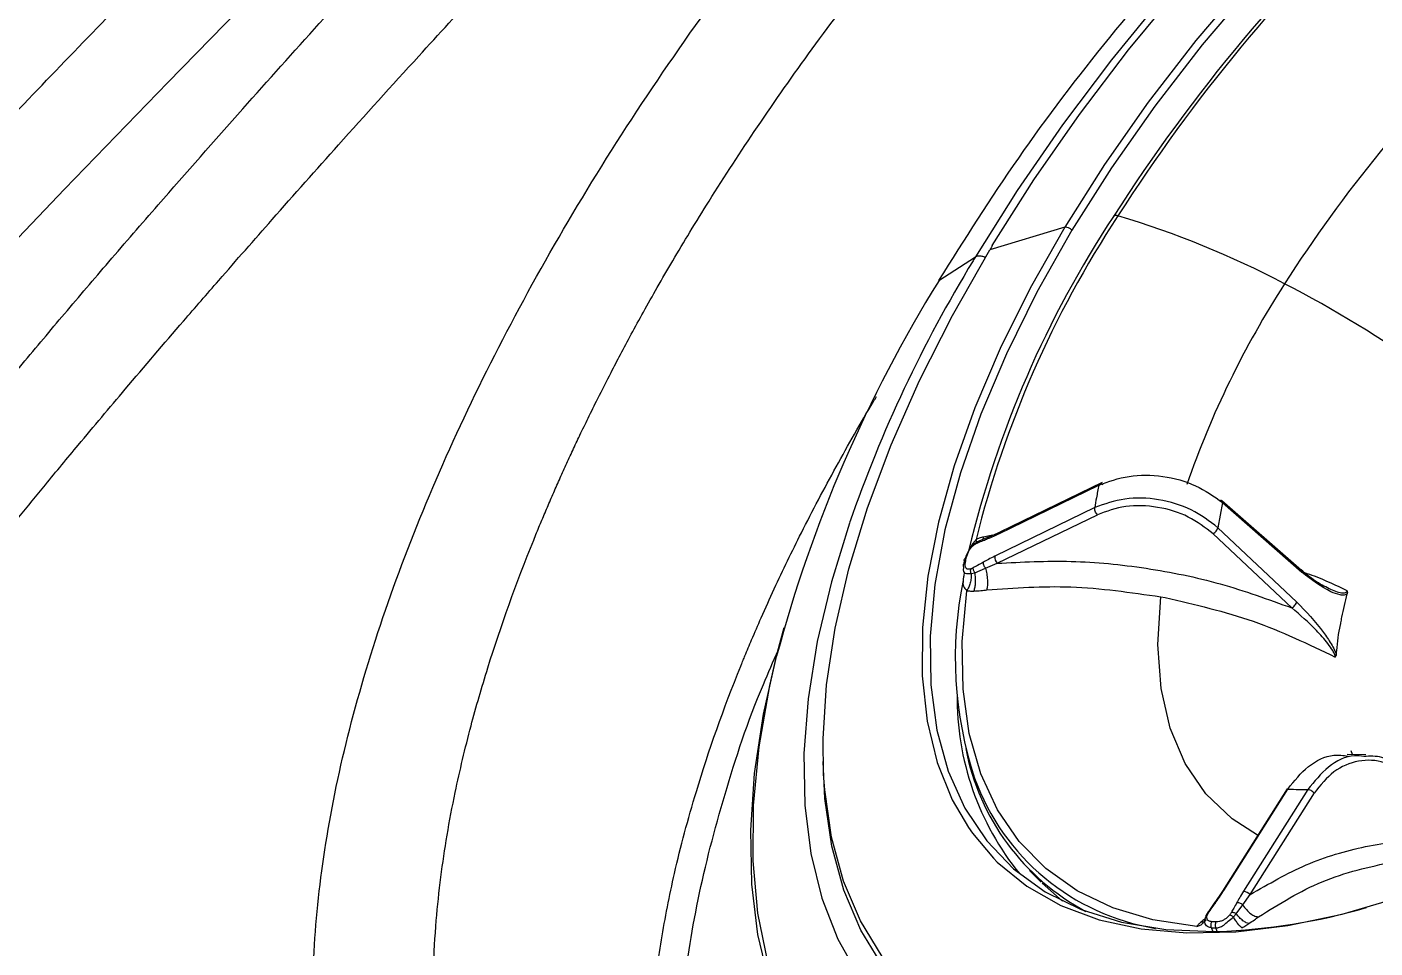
# Model space of a CAD drawing. Extents: x 832 to 912, y 781 to 934.
# Drawn here: x 891.239 to 894.167, y 812.624 to 814.624 of the extents above; entities that cross this region are included whole.
import ezdxf

# ---------------------------------------------------------------- set-up
doc = ezdxf.new("R2010")
doc.units = 0
doc.header["$MEASUREMENT"] = 0
doc.layers.add('1', color=4, linetype='Continuous')

# ---------------------------------------------------------------- blocks, each defined once
blk = doc.blocks.new('2026 SOVEREIGN HL')
at = {"layer": '1', "color": 3, "linetype": 'Continuous', "lineweight": 25}
for p, q in [((61.7636, 17.0947), (61.6008, 17.0453)), ((61.4905, 16.9789), (61.5699, 17.0305)), ((61.6206, 16.429), (61.8378, 16.5345)), ((61.8447, 16.5402), (61.6227, 16.4324)), ((61.8289, 16.4856), (61.6116, 16.38)), ((62.1063, 16.4967), (62.0963, 16.4419)), ((62.2776, 16.3494), (62.1052, 16.5007)), ((62.1062, 16.4988), (62.1063, 16.4967)), ((62.1063, 16.4967), (62.2787, 16.3454)), ((61.6172, 16.3648), (61.8345, 16.4703)), ((61.6231, 16.4325), (61.599, 16.4218)), ((62.0858, 16.4288), (62.2569, 16.2679)), ((62.2674, 16.2809), (62.0963, 16.4419)), ((61.5772, 16.4127), (61.5706, 16.4093)), ((61.5992, 16.4219), (61.577, 16.4127)), ((61.5868, 16.4167), (61.5872, 16.4217)), ((61.5457, 16.3727), (61.5438, 16.362)), ((61.5605, 16.3426), (61.5681, 16.3442)), ((61.5681, 16.3442), (61.5917, 16.3541)), ((61.5917, 16.3541), (61.6172, 16.3648)), ((62.3345, 16.3115), (62.341, 16.3087)), ((61.9721, 16.292), (61.9821, 16.2901)), ((62.418, 15.9486), (62.3772, 15.9498)), ((62.3885, 15.9495), (62.3858, 15.9577)), ((62.2465, 15.8751), (62.1062, 15.6531)), ((62.109, 15.654), (62.2482, 15.8746)), ((62.2916, 15.8733), (62.1522, 15.6526)), ((62.1665, 15.6453), (62.3059, 15.866)), ((61.6869, 15.6977), (61.7123, 15.6722)), ((61.7148, 15.6698), (61.7589, 15.6308)), ((62.1061, 15.6527), (62.0898, 15.6285)), ((62.1504, 15.623), (62.1665, 15.6453)), ((62.0752, 15.6077), (62.0712, 15.601)), ((62.09, 15.6288), (62.0751, 15.6075)), ((62.1364, 15.6034), (62.1504, 15.623)), ((62.1299, 15.5969), (62.1364, 15.6034))]:
    blk.add_line(p, q, dxfattribs=at)
at = {"layer": '1', "color": 3, "linetype": 'Continuous', "lineweight": 25, "flags": 128}
for points in [[(59.3895, 16.9663), (59.5914, 17.1771), (59.8154, 17.4087), (60.0636, 17.6634), (60.1901, 17.7926), (60.3083, 17.913), (60.4184, 18.0246), (60.5203, 18.1278), (60.6142, 18.2227), (60.7001, 18.3093), (60.778, 18.3877), (60.848, 18.458), (61.1044, 18.7149), (61.1378, 18.7483), (61.1711, 18.7816), (61.2044, 18.8148), (61.2377, 18.848), (61.2709, 18.8811), (61.3041, 18.9142), (61.3675, 18.9774), (61.4635, 19.0728), (61.5499, 19.1584), (61.6517, 19.2593)], [(61.6063, 17.0546), (61.6968, 17.1972), (61.7957, 17.3391), (61.9024, 17.4794), (62.0161, 17.6173), (62.1364, 17.7518), (62.2623, 17.8822), (62.3931, 18.0077), (62.528, 18.1275), (62.6662, 18.2408), (62.8068, 18.347), (62.949, 18.4453), (63.0919, 18.5353), (63.2347, 18.6163), (63.3763, 18.6879), (63.516, 18.7496), (63.6529, 18.801), (63.7862, 18.8419), (63.9151, 18.8719), (64.0387, 18.8909), (64.1563, 18.8987), (64.2671, 18.8954), (64.3409, 18.8863)], [(63.7766, 18.869), (63.757, 18.8632), (63.6212, 18.8171), (63.4821, 18.7608), (63.3407, 18.6946), (63.1978, 18.6188), (63.0541, 18.5339), (62.9106, 18.4405), (62.768, 18.339), (62.6272, 18.23), (62.4891, 18.1143), (62.3543, 17.9924), (62.2238, 17.865), (62.0983, 17.733), (61.9785, 17.5971), (61.8651, 17.4581), (61.7588, 17.3167), (61.6602, 17.1739), (61.5699, 17.0305)], [(63.9532, 18.685), (63.8404, 18.6765), (63.7213, 18.6563), (63.5969, 18.6243), (63.468, 18.581), (63.3357, 18.5265), (63.201, 18.4614), (63.0649, 18.3861), (62.9284, 18.3012), (62.7926, 18.2073), (62.6585, 18.1052), (62.5272, 17.9956), (62.3995, 17.8793), (62.2766, 17.7573), (62.1593, 17.6305), (62.0486, 17.4998), (61.9452, 17.3663), (61.85, 17.2309), (61.7636, 17.0947)], [(63.954, 18.6673), (63.8419, 18.6589), (63.7236, 18.6388), (63.6, 18.6071), (63.472, 18.564), (63.3406, 18.5099), (63.2068, 18.4452), (63.0716, 18.3704), (62.9361, 18.2861), (62.8012, 18.1929), (62.668, 18.0914), (62.5376, 17.9826), (62.4108, 17.8671), (62.2887, 17.7459), (62.1722, 17.62), (62.0622, 17.4902), (61.9595, 17.3576), (61.865, 17.2231), (61.7792, 17.0878)], [(61.6089, 15.7244), (61.6172, 15.7161), (61.6815, 15.6637), (61.7553, 15.6219), (61.8383, 15.5908), (61.9298, 15.5708), (62.0291, 15.562), (62.1355, 15.5644), (62.2483, 15.5781), (62.3666, 15.6029), (62.4896, 15.6387)], [(61.2961, 16.4522), (61.2569, 16.3245), (61.2261, 16.195), (61.2062, 16.0705), (61.1972, 15.9518), (61.1992, 15.8397), (61.2122, 15.7347), (61.236, 15.6375), (61.2707, 15.5487), (61.3159, 15.4687), (61.3714, 15.3981), (61.4368, 15.3372), (61.5119, 15.2864), (61.5961, 15.246), (61.6889, 15.2163), (61.7899, 15.1974), (61.8984, 15.1894), (62.0138, 15.1924), (62.1354, 15.2063), (62.2625, 15.2311), (62.3943, 15.2667), (62.5301, 15.3127)], [(61.7636, 17.0947), (61.6888, 16.9624), (61.6235, 16.8312), (61.5682, 16.7021), (61.5235, 16.5761), (61.4894, 16.454), (61.4664, 16.3368), (61.4545, 16.2252), (61.454, 16.12), (61.4646, 16.0222), (61.4865, 15.9322), (61.5194, 15.8508), (61.5543, 15.7911)], [(61.7792, 17.0878), (61.7032, 16.9533), (61.6372, 16.8199), (61.5816, 16.6889), (61.537, 16.561), (61.5036, 16.4374), (61.4816, 16.3188), (61.4713, 16.2063), (61.4728, 16.1007), (61.486, 16.0027), (61.5107, 15.9132), (61.547, 15.8327), (61.5943, 15.7619), (61.6525, 15.7014), (61.721, 15.6515), (61.7994, 15.6127), (61.887, 15.5853), (61.9832, 15.5694), (62.0873, 15.5652)], [(61.24, 15.907), (61.2387, 15.9835), (61.2463, 16.1007), (61.2651, 16.224), (61.2949, 16.3525), (61.3355, 16.4854), (61.3868, 16.6221), (61.4483, 16.7615), (61.5198, 16.9028), (61.6007, 17.0453)], [(62.0505, 15.576), (61.9552, 15.5905), (61.8683, 15.6164), (61.7905, 15.6536), (61.7224, 15.7017), (61.6645, 15.7604), (61.6173, 15.8293), (61.5811, 15.9079), (61.5562, 15.9954), (61.5428, 16.0913), (61.541, 16.1948), (61.5508, 16.3052)], [(62.1827, 15.7741), (62.1273, 15.8098), (62.0704, 15.8642), (62.0254, 15.93), (61.9928, 16.0065), (61.9729, 16.093), (61.966, 16.1885), (61.9721, 16.292)], [(61.1536, 15.3695), (61.1215, 15.4567), (61.0973, 15.5586), (61.0839, 15.6682), (61.0815, 15.7849), (61.09, 15.9082), (61.1094, 16.0373), (61.1396, 16.1716), (61.1543, 16.2255)], [(61.9046, 14.9814), (61.786, 14.9843), (61.6748, 14.9986), (61.5717, 15.0241), (61.4773, 15.0608), (61.3921, 15.1084), (61.3166, 15.1667), (61.2512, 15.2354), (61.1963, 15.314), (61.1521, 15.4021), (61.119, 15.4992), (61.0971, 15.6048), (61.0866, 15.7183), (61.0874, 15.8391), (61.0996, 15.9665), (61.1232, 16.0997), (61.1378, 16.163)], [(62.0923, 15.2444), (62.0905, 15.2442), (61.9722, 15.2363), (61.8606, 15.2397), (61.7566, 15.2543), (61.6606, 15.28), (61.5732, 15.3167), (61.4951, 15.3642), (61.4267, 15.4221), (61.3684, 15.4901), (61.3206, 15.5679), (61.2836, 15.6548), (61.2576, 15.7505), (61.2427, 15.8542), (61.2389, 15.9343)], [(62.353, 15.3199), (62.3375, 15.3156), (62.2086, 15.2856), (62.085, 15.2666), (61.9674, 15.2588), (61.8566, 15.2621), (61.7531, 15.2766), (61.6577, 15.3022), (61.5709, 15.3387), (61.4933, 15.3859), (61.4253, 15.4435), (61.3673, 15.5111), (61.3198, 15.5884), (61.283, 15.6748), (61.2571, 15.7699), (61.2423, 15.873), (61.24, 15.907)], [(61.5543, 15.7911), (61.5631, 15.7786), (61.6089, 15.7244)]]:
    blk.add_lwpolyline(points, dxfattribs=at)
at = {"layer": '1', "color": 3, "linetype": 'Continuous', "lineweight": 25}
for centre, radius, start, end in [((65.0359, 15.0917), 3.759, 132.8461, 147.3815), ((65.006, 15.1194), 3.7115, 133.3926, 147.3985), ((64.7724, 15.3536), 3.0042, 133.9166, 147.4126), ((63.7734, 15.8612), 2.2811, 146.567, 166.4912), ((63.7907, 15.8617), 2.288, 146.6611, 165.9717), ((61.8753, 17.1123), 0.00787, 59.5714, 134.5846), ((61.3014, 15.1835), 2.0201, 62.2765, 73.3783), ((61.7632, 17.0728), 0.0219, 43.2759, 88.9738), ((64.982, 15.0188), 3.942, 148.9065, 149.0637), ((64.0941, 15.4809), 2.9618, 148.6589, 160.8542), ((65.8343, 14.4767), 4.9706, 149.0843, 149.2062), ((64.058, 15.3848), 3.022, 148.1652, 165.0779), ((63.964, 15.862), 2.0492, 147.2154, 160.8082), ((61.0244, 14.619), 2.6487, 54.7904, 62.6525), ((61.6248, 16.4287), 0.0042, 119.6299, 175.7308), ((61.6313, 16.3786), 0.0198, 175.9491, 224.4597), ((62.3654, 16.1598), 0.8394, 168.4898, 198.1615), ((62.1337, 16.0715), 0.6036, 179.1644, 219.1811), ((62.0492, 16.0589), 0.5099, 190.9154, 242.0049), ((62.0428, 16.0706), 0.5053, 199.9566, 260.6883), ((62.1083, 15.6516), 0.00253, 76.0189, 154.1678), ((62.1484, 15.6274), 0.0255, 44.539, 81.3277), ((62.0477, 16.9041), 1.3396, 272.0165, 286.0949), ((62.0684, 16.7612), 1.1961, 270.907, 271.2683)]:
    blk.add_arc(centre, radius, start, end, dxfattribs=at)
for points, knots in [([(59.6972, 11.8096), (59.659, 11.874), (59.5847, 11.9995), (59.4664, 12.1968), (59.3447, 12.3975), (59.2169, 12.6053), (59.0824, 12.8201), (58.9652, 13.0043), (58.8705, 13.1519), (58.7998, 13.2615), (58.7407, 13.3529), (58.6923, 13.4279), (58.658, 13.4812), (58.625, 13.5325), (58.5908, 13.5859), (58.5504, 13.6491), (58.5075, 13.7169), (58.4666, 13.7822), (58.426, 13.8478), (58.3844, 13.9164), (58.3416, 13.9883), (58.3035, 14.0541), (58.2697, 14.1138), (58.2349, 14.1774), (58.1989, 14.2464), (58.1602, 14.3256), (58.1227, 14.4081), (58.0877, 14.494), (58.0522, 14.5935), (58.019, 14.7094), (57.9927, 14.8485), (57.9811, 15.0002), (57.9896, 15.1638), (58.0203, 15.3369), (58.0765, 15.5181), (58.1576, 15.7049), (58.2541, 15.8811), (58.3581, 16.0431), (58.4611, 16.1882), (58.5685, 16.3279), (58.6769, 16.4609), (58.858, 16.6733), (59.1157, 16.9561), (59.447, 17.3049), (59.7682, 17.6376), (60.083, 17.9601), (60.3956, 18.2778), (60.755, 18.6402), (61.1619, 19.0473), (61.6114, 19.493), (62.0521, 19.9256), (62.3975, 20.2611), (62.6524, 20.5062), (62.8191, 20.6655), (62.985, 20.8226), (63.1495, 20.9762), (63.3078, 21.1217), (63.4585, 21.2564), (63.6059, 21.3837), (63.7601, 21.5114), (63.9295, 21.6426), (64.1118, 21.7707), (64.2919, 21.8812), (64.4637, 21.9692), (64.6072, 22.0291), (64.7328, 22.0696), (64.839, 22.0959), (64.957, 22.116), (65.0871, 22.1257), (65.2235, 22.1209), (65.3509, 22.1032), (65.471, 22.0757), (65.5879, 22.0398), (65.7011, 21.9965), (65.8103, 21.9479), (65.9152, 21.8968), (66.016, 21.8439), (66.1148, 21.7889), (66.2128, 21.7319), (66.3118, 21.6723), (66.4144, 21.6092), (66.5231, 21.5409), (66.6294, 21.4732), (66.7319, 21.4073), (66.8298, 21.344), (66.9424, 21.2708), (67.0636, 21.192), (67.1939, 21.1077), (67.3227, 21.0253), (67.4078, 20.9715), (67.4507, 20.9445)], [0, 0, 0, 0, 0.027301, 0.053121, 0.078194, 0.103378, 0.128253, 0.15259, 0.164549, 0.175804, 0.187213, 0.19287, 0.198697, 0.203314, 0.20821, 0.214519, 0.221846, 0.227826, 0.233127, 0.240318, 0.246837, 0.252707, 0.257948, 0.26258, 0.269212, 0.275503, 0.282195, 0.289138, 0.295571, 0.304703, 0.314219, 0.324025, 0.333938, 0.34391, 0.353958, 0.36415, 0.374482, 0.382686, 0.390778, 0.398559, 0.40615, 0.413378, 0.435014, 0.455518, 0.475001, 0.494018, 0.51285, 0.531597, 0.55875, 0.585774, 0.611811, 0.637107, 0.647001, 0.656901, 0.666552, 0.67625, 0.685784, 0.694239, 0.702403, 0.711142, 0.720502, 0.73086, 0.741309, 0.749946, 0.758844, 0.764824, 0.770839, 0.776825, 0.7853, 0.794212, 0.802559, 0.810658, 0.819347, 0.828207, 0.836704, 0.845565, 0.854235, 0.862519, 0.871572, 0.880723, 0.88994, 0.900577, 0.912161, 0.921393, 0.931563, 0.942271, 0.95674, 0.970472, 0.985143, 1, 1, 1, 1]), ([(60.2822, 11.5275), (60.2534, 11.5736), (60.1981, 11.6621), (60.1128, 11.7968), (60.0317, 11.9243), (59.9635, 12.0307), (59.906, 12.1204), (59.8693, 12.1777), (59.8427, 12.2191), (59.828, 12.2418), (59.813, 12.2651), (59.7976, 12.2891), (59.7817, 12.3138), (59.7545, 12.356), (59.7181, 12.4126), (59.6745, 12.4802), (59.6371, 12.5381), (59.6064, 12.5858), (59.5812, 12.6248), (59.553, 12.6684), (59.5197, 12.72), (59.4807, 12.7805), (59.4433, 12.8384), (59.4077, 12.8936), (59.3703, 12.9516), (59.3297, 13.0146), (59.286, 13.0824), (59.2511, 13.1366), (59.2257, 13.1762), (59.2086, 13.2027), (59.1908, 13.2305), (59.1721, 13.2596), (59.1534, 13.2889), (59.1308, 13.3241), (59.1029, 13.3679), (59.0673, 13.4239), (59.0264, 13.4888), (58.98, 13.563), (58.932, 13.6406), (58.8888, 13.7117), (58.8521, 13.7731), (58.8232, 13.8221), (58.7935, 13.8732), (58.7606, 13.9311), (58.7261, 13.9933), (58.6891, 14.0624), (58.6528, 14.1334), (58.613, 14.2169), (58.5756, 14.3029), (58.5419, 14.3902), (58.5135, 14.4768), (58.4895, 14.5673), (58.4706, 14.6664), (58.4596, 14.7757), (58.4592, 14.8893), (58.4693, 15.0006), (58.488, 15.1079), (58.5139, 15.2137), (58.5473, 15.3209), (58.5892, 15.4317), (58.6384, 15.5444), (58.6917, 15.6526), (58.747, 15.7549), (58.8016, 15.8493), (58.8608, 15.9456), (58.9237, 16.0423), (58.9948, 16.1467), (59.0628, 16.242), (59.1331, 16.3373), (59.2059, 16.4331), (59.2967, 16.5491), (59.3964, 16.6729), (59.4963, 16.794), (59.5922, 16.9081), (59.6906, 17.0233), (59.8192, 17.1719), (59.9714, 17.3446), (60.1451, 17.5382), (60.3676, 17.7818), (60.6505, 18.0844), (60.9907, 18.4381), (61.3079, 18.7587), (61.5992, 19.046), (61.8645, 19.3022), (62.1341, 19.5569), (62.4085, 19.8105), (62.6456, 20.0246), (62.8371, 20.1941), (62.9882, 20.326), (63.1429, 20.4588), (63.2699, 20.5658), (63.3597, 20.6401), (63.4137, 20.6843), (63.4613, 20.7229), (63.5044, 20.7576), (63.5403, 20.7862), (63.5765, 20.8148), (63.6126, 20.8432), (63.6529, 20.8745), (63.6975, 20.9088), (63.7463, 20.9459), (63.8129, 20.9958), (63.9062, 21.0639), (64.0165, 21.1411), (64.1345, 21.2195), (64.2454, 21.2889), (64.3588, 21.355), (64.4896, 21.4254), (64.6404, 21.4972), (64.7801, 21.5514), (64.8884, 21.5857), (64.9667, 21.6066), (65.0451, 21.6236), (65.1468, 21.6401), (65.2696, 21.6489), (65.4079, 21.6425), (65.5342, 21.6221), (65.6419, 21.594), (65.735, 21.5631), (65.817, 21.5313), (65.8782, 21.5047), (65.9178, 21.4865), (65.9395, 21.4763), (65.9614, 21.4658), (65.9836, 21.4549), (66.0061, 21.4436), (66.0288, 21.432), (66.0517, 21.4201), (66.0744, 21.4081), (66.1263, 21.3803), (66.2137, 21.3316), (66.3258, 21.2662), (66.423, 21.2074), (66.5197, 21.1476), (66.6203, 21.0843), (66.7269, 21.016), (66.8232, 20.954), (66.9191, 20.892), (67.022, 20.8252), (67.1256, 20.7578), (67.2384, 20.6843), (67.3211, 20.6304), (67.3781, 20.5932), (67.3971, 20.5808), (67.4163, 20.5683), (67.4357, 20.5556), (67.4554, 20.5428), (67.479, 20.5274), (67.51, 20.5071), (67.552, 20.4798), (67.6045, 20.4455), (67.6673, 20.4046), (67.7366, 20.3595), (67.8045, 20.3152), (67.8813, 20.2653), (67.9624, 20.2126), (68.0492, 20.1564), (68.1396, 20.0978), (68.2398, 20.0331), (68.3535, 19.96), (68.4724, 19.884), (68.5504, 19.8347), (68.5908, 19.8092)], [0, 0, 0, 0, 0.017972, 0.034499, 0.049575, 0.06319, 0.070996, 0.079624, 0.082019, 0.084471, 0.086979, 0.089543, 0.092164, 0.094841, 0.102955, 0.109932, 0.115772, 0.120716, 0.124387, 0.127538, 0.133778, 0.139714, 0.145344, 0.150669, 0.155689, 0.162001, 0.16859, 0.17481, 0.177146, 0.179591, 0.182145, 0.184806, 0.187576, 0.190153, 0.194417, 0.199436, 0.205212, 0.211744, 0.219033, 0.225469, 0.230066, 0.23466, 0.237846, 0.242849, 0.248995, 0.253037, 0.259479, 0.265792, 0.272345, 0.278856, 0.284859, 0.290589, 0.297246, 0.304138, 0.310732, 0.317019, 0.32249, 0.327618, 0.333058, 0.338198, 0.343467, 0.348861, 0.353175, 0.357536, 0.361802, 0.366387, 0.370823, 0.376203, 0.379608, 0.384116, 0.389631, 0.395968, 0.401699, 0.406932, 0.412347, 0.418331, 0.42846, 0.437511, 0.446713, 0.464408, 0.482566, 0.500008, 0.513359, 0.526975, 0.54006, 0.553658, 0.567627, 0.574883, 0.58159, 0.589561, 0.597226, 0.599827, 0.602393, 0.604924, 0.606589, 0.608507, 0.610009, 0.611705, 0.613595, 0.61568, 0.617957, 0.620428, 0.624993, 0.630932, 0.635664, 0.64122, 0.646118, 0.651188, 0.659172, 0.666996, 0.671004, 0.674999, 0.678716, 0.683038, 0.691089, 0.699127, 0.707662, 0.71519, 0.720935, 0.727322, 0.73309, 0.734714, 0.736379, 0.738075, 0.739801, 0.741557, 0.743344, 0.745161, 0.747008, 0.748766, 0.757622, 0.768385, 0.776841, 0.782481, 0.793472, 0.803343, 0.811058, 0.819636, 0.829702, 0.839768, 0.848941, 0.862063, 0.863906, 0.865778, 0.867678, 0.869607, 0.871565, 0.873552, 0.876686, 0.880926, 0.886273, 0.892726, 0.900286, 0.907939, 0.914262, 0.924949, 0.934463, 0.943201, 0.955746, 0.969398, 0.98415, 1, 1, 1, 1]), ([(60.4182, 11.6464), (60.4164, 11.6492), (60.4095, 11.6601), (60.3941, 11.6839), (60.3609, 11.7354), (60.3089, 11.8152), (60.2476, 11.908), (60.1883, 11.997), (60.1342, 12.0778), (60.0755, 12.1651), (60.0148, 12.2548), (59.9554, 12.3426), (59.9086, 12.4116), (59.8677, 12.4721), (59.8322, 12.5246), (59.7937, 12.5817), (59.7593, 12.6328), (59.7291, 12.6778), (59.7032, 12.7165), (59.6795, 12.7521), (59.653, 12.7919), (59.6222, 12.8383), (59.5879, 12.8903), (59.5536, 12.9427), (59.4975, 13.0287), (59.4196, 13.1497), (59.3273, 13.2965), (59.2291, 13.4562), (59.1308, 13.6214), (59.0261, 13.8068), (58.9321, 13.985), (58.8612, 14.1303), (58.8134, 14.2396), (58.7838, 14.3127), (58.7627, 14.3698), (58.7485, 14.411), (58.739, 14.4399), (58.7288, 14.4725), (58.7192, 14.5057), (58.7111, 14.5359), (58.7049, 14.5612), (58.7008, 14.5785), (58.6973, 14.5946), (58.6928, 14.6157), (58.6838, 14.6636), (58.6734, 14.7377), (58.668, 14.8269), (58.6695, 14.9136), (58.6763, 14.9938), (58.6873, 15.0639), (58.6993, 15.1207), (58.7091, 15.1614), (58.7197, 15.2003), (58.7314, 15.2392), (58.7445, 15.2793), (58.7593, 15.3208), (58.7727, 15.3555), (58.7854, 15.387), (58.8002, 15.4218), (58.8218, 15.47), (58.8479, 15.5239), (58.8743, 15.5753), (58.8983, 15.6199), (58.9271, 15.6716), (58.9682, 15.7417), (59.0211, 15.8267), (59.083, 15.9206), (59.1457, 16.0114), (59.2113, 16.1024), (59.2751, 16.1881), (59.3491, 16.2848), (59.4399, 16.4002), (59.5345, 16.5172), (59.6307, 16.6335), (59.7305, 16.7521), (59.8324, 16.8711), (59.9388, 16.9937), (60.0509, 17.1215), (60.1955, 17.284), (60.3454, 17.4498), (60.5366, 17.6584), (60.764, 17.902), (61.0311, 18.1812), (61.218, 18.3723), (61.3188, 18.4742), (61.3461, 18.5017), (61.3733, 18.5291), (61.4005, 18.5564), (61.4275, 18.5835), (61.4545, 18.6105), (61.5295, 18.6853), (61.6429, 18.7976), (61.7853, 18.9368), (61.8979, 19.0458), (61.9776, 19.1223), (62.028, 19.1705), (62.0594, 19.2003), (62.0972, 19.2362), (62.1612, 19.2969), (62.2592, 19.3891), (62.366, 19.4887), (62.4662, 19.5812), (62.5497, 19.6578), (62.6257, 19.7271), (62.6993, 19.7937), (62.8125, 19.8955), (62.9623, 20.0285), (63.1457, 20.1886), (63.3222, 20.3401), (63.4933, 20.4837), (63.671, 20.629), (63.7993, 20.7304), (63.8838, 20.795), (63.9129, 20.8171), (63.9434, 20.84), (63.9752, 20.8636), (64.0169, 20.8943), (64.0632, 20.9277), (64.1087, 20.9599), (64.1431, 20.9839), (64.1787, 21.0083), (64.2204, 21.0364), (64.2695, 21.0687), (64.3186, 21.1), (64.3677, 21.1304), (64.4167, 21.1597), (64.4682, 21.1893), (64.5342, 21.2256), (64.608, 21.2635), (64.6875, 21.3006), (64.7535, 21.3285), (64.8121, 21.3508), (64.8658, 21.3694), (64.9172, 21.3851), (64.966, 21.3982), (65.0087, 21.4083), (65.0489, 21.4165), (65.0937, 21.4242), (65.1398, 21.4304), (65.1879, 21.4348), (65.2331, 21.4371), (65.2762, 21.4376), (65.3172, 21.4365), (65.3645, 21.4337), (65.4155, 21.4285), (65.4705, 21.4202), (65.5091, 21.4128), (65.539, 21.4063), (65.5692, 21.3994), (65.6157, 21.3873), (65.6706, 21.3709), (65.726, 21.3525), (65.7736, 21.3353), (65.8161, 21.3189), (65.8522, 21.3044), (65.8844, 21.2909), (65.9129, 21.2786), (65.9378, 21.2676), (65.9543, 21.2601), (65.9709, 21.2525), (66.0265, 21.2267), (66.1258, 21.1777), (66.249, 21.1128), (66.3683, 21.047), (66.4794, 20.9835), (66.5882, 20.9192), (66.6912, 20.8567), (66.7794, 20.8021), (66.8572, 20.7532), (66.9215, 20.7124), (66.9879, 20.6698), (67.0599, 20.6231), (67.1239, 20.5813), (67.1766, 20.5466), (67.2137, 20.522), (67.2474, 20.4996), (67.2779, 20.4793), (67.3051, 20.4611), (67.3291, 20.445), (67.348, 20.4323), (67.3656, 20.4205), (67.3886, 20.405), (67.4244, 20.3808), (67.4745, 20.3469), (67.5371, 20.3044), (67.604, 20.2588), (67.6621, 20.2191), (67.7062, 20.1889), (67.7412, 20.165), (67.7768, 20.1406), (67.8154, 20.1142), (67.8569, 20.0859), (67.9012, 20.0556), (67.947, 20.0243), (67.993, 19.9929), (68.0381, 19.9623), (68.0823, 19.9324), (68.1254, 19.9032), (68.1676, 19.8747), (68.2137, 19.8438), (68.2695, 19.8065), (68.3306, 19.7659), (68.3885, 19.7278), (68.4341, 19.698), (68.4602, 19.681), (68.4714, 19.6738)], [0, 0, 0, 0, 0.001104, 0.004334, 0.009452, 0.021283, 0.034948, 0.04399, 0.053559, 0.063656, 0.074351, 0.084158, 0.092992, 0.097067, 0.103823, 0.109893, 0.115275, 0.119969, 0.123976, 0.127297, 0.130972, 0.136221, 0.141469, 0.146716, 0.151963, 0.167099, 0.18221, 0.194073, 0.212028, 0.227648, 0.243582, 0.258158, 0.264064, 0.270062, 0.275458, 0.277255, 0.279419, 0.281949, 0.284513, 0.286691, 0.288484, 0.289893, 0.290355, 0.291848, 0.294297, 0.300171, 0.306592, 0.311145, 0.315784, 0.320454, 0.322803, 0.32496, 0.326929, 0.328894, 0.33099, 0.333082, 0.335172, 0.336205, 0.337765, 0.340333, 0.343295, 0.345648, 0.3478, 0.349751, 0.353108, 0.357916, 0.36198, 0.366657, 0.371035, 0.375197, 0.379142, 0.385198, 0.392169, 0.396446, 0.402495, 0.409883, 0.414309, 0.42097, 0.429196, 0.438991, 0.446291, 0.461212, 0.476637, 0.489885, 0.491347, 0.492803, 0.494253, 0.495699, 0.497139, 0.498574, 0.500003, 0.509077, 0.516559, 0.522451, 0.526755, 0.529023, 0.530314, 0.531642, 0.534905, 0.540273, 0.546825, 0.55141, 0.555681, 0.559639, 0.563052, 0.566913, 0.576885, 0.585774, 0.594565, 0.60338, 0.611293, 0.620887, 0.622241, 0.623657, 0.625137, 0.626679, 0.628283, 0.631197, 0.633393, 0.634874, 0.636168, 0.638527, 0.640885, 0.643239, 0.645591, 0.64794, 0.650286, 0.653007, 0.657465, 0.66098, 0.664643, 0.667213, 0.669761, 0.672796, 0.675143, 0.677409, 0.679594, 0.681653, 0.684768, 0.687344, 0.68993, 0.69273, 0.695122, 0.6975, 0.70165, 0.705003, 0.708506, 0.709563, 0.711249, 0.714863, 0.719531, 0.723351, 0.727334, 0.730442, 0.733278, 0.735842, 0.738132, 0.740147, 0.741886, 0.742161, 0.744227, 0.755572, 0.767132, 0.776013, 0.787022, 0.796936, 0.805751, 0.815616, 0.821764, 0.827928, 0.834109, 0.841056, 0.849038, 0.853076, 0.856798, 0.860203, 0.863291, 0.866062, 0.868516, 0.870654, 0.871891, 0.873927, 0.877792, 0.883023, 0.889622, 0.89759, 0.904425, 0.908448, 0.91202, 0.915953, 0.920247, 0.924904, 0.929921, 0.935301, 0.94063, 0.945903, 0.951118, 0.956274, 0.961373, 0.966414, 0.973172, 0.982115, 0.989566, 0.995527, 1, 1, 1, 1]), ([(60.4657, 14.5791), (60.4235, 14.6192), (60.3393, 14.6994), (60.246, 14.8518), (60.1779, 15.0253), (60.1383, 15.2206), (60.1263, 15.4346), (60.1417, 15.6647), (60.1836, 15.9085), (60.2519, 16.1635), (60.3455, 16.4272), (60.4631, 16.6968), (60.6034, 16.9699), (60.7649, 17.2438), (60.9467, 17.5163), (61.1471, 17.7848), (61.3642, 18.0472), (61.5959, 18.3008), (61.8402, 18.5435), (62.0954, 18.773), (62.3589, 18.9875), (62.6286, 19.1852), (62.9019, 19.3644), (63.1764, 19.5236), (63.4498, 19.661), (63.7193, 19.7753), (63.9825, 19.8654), (64.2371, 19.9305), (64.4799, 19.9695), (64.7085, 19.9813), (64.9203, 19.9657), (65.1128, 19.9219), (65.2859, 19.8528), (65.3811, 19.784), (65.4287, 19.7496)], [0, 0, 0, 0, 0.032211, 0.06437, 0.096393, 0.128372, 0.160146, 0.191765, 0.223222, 0.254505, 0.285627, 0.316615, 0.34749, 0.378265, 0.408884, 0.439575, 0.470157, 0.500714, 0.531283, 0.561824, 0.592413, 0.623051, 0.653752, 0.684535, 0.715424, 0.746442, 0.777601, 0.808906, 0.84049, 0.872006, 0.903814, 0.93577, 0.967841, 1, 1, 1, 1]), ([(65.4287, 19.7496), (65.4715, 19.7099), (65.5569, 19.6307), (65.6514, 19.48), (65.7204, 19.3083), (65.7604, 19.1152), (65.7721, 18.9033), (65.7553, 18.675), (65.711, 18.4328), (65.6401, 18.1799), (65.5432, 17.9184), (65.422, 17.651), (65.278, 17.3801), (65.1128, 17.1084), (64.9278, 16.8377), (64.7248, 16.5706), (64.5057, 16.3092), (64.2727, 16.0558), (64.0279, 15.8125), (63.7731, 15.5817), (63.5106, 15.3652), (63.2424, 15.1648), (62.971, 14.9823), (62.6984, 14.8195), (62.4273, 14.6783), (62.16, 14.5605), (61.8991, 14.4671), (61.6467, 14.3992), (61.4059, 14.3582), (61.1791, 14.3451), (60.9688, 14.36), (60.778, 14.4039), (60.6068, 14.4741), (60.5127, 14.5441), (60.4657, 14.5791)], [0, 0, 0, 0, 0.0321, 0.064199, 0.096247, 0.128197, 0.159913, 0.191668, 0.223168, 0.254508, 0.285677, 0.316696, 0.347587, 0.378361, 0.408957, 0.439623, 0.470163, 0.500672, 0.531219, 0.561684, 0.592234, 0.622841, 0.653523, 0.684301, 0.71525, 0.74626, 0.777461, 0.808814, 0.84036, 0.87202, 0.903858, 0.935829, 0.967892, 1, 1, 1, 1]), ([(60.7051, 14.6455), (60.6888, 14.66), (60.6561, 14.6891), (60.612, 14.7377), (60.5715, 14.7898), (60.5389, 14.84), (60.513, 14.8862), (60.4908, 14.9313), (60.4696, 14.9811), (60.4518, 15.0314), (60.4398, 15.0712), (60.4322, 15.0996), (60.4259, 15.1251), (60.4196, 15.1536), (60.4134, 15.186), (60.4079, 15.2191), (60.3999, 15.2778), (60.3926, 15.3645), (60.3916, 15.4772), (60.3974, 15.5839), (60.4108, 15.7107), (60.4346, 15.8511), (60.4709, 16.0039), (60.5233, 16.1851), (60.5759, 16.3316), (60.6231, 16.4468), (60.6364, 16.4785), (60.6501, 16.5102), (60.6641, 16.5421), (60.6784, 16.5739), (60.6931, 16.6059), (60.7039, 16.629), (60.7157, 16.6536), (60.7292, 16.6817), (60.7516, 16.7271), (60.775, 16.7732), (60.7994, 16.8198), (60.8227, 16.8635), (60.8493, 16.9119), (60.8793, 16.9651), (60.9129, 17.0229), (60.9503, 17.0855), (61.0102, 17.1825), (61.0968, 17.3154), (61.2159, 17.4849), (61.3496, 17.6615), (61.4912, 17.835), (61.6322, 17.996), (61.7664, 18.14), (61.8977, 18.2731), (62.0248, 18.395), (62.1608, 18.5188), (62.2826, 18.6234), (62.43, 18.7437), (62.5759, 18.8559), (62.7456, 18.9771), (62.904, 19.0827), (63.0816, 19.1926), (63.2613, 19.2939), (63.4364, 19.3829), (63.5978, 19.4572), (63.7275, 19.5104), (63.8304, 19.5486), (63.9011, 19.5733), (63.9713, 19.596), (64.0312, 19.6139), (64.0849, 19.629), (64.1364, 19.6425), (64.2094, 19.6601), (64.3066, 19.6803), (64.4195, 19.6984), (64.5287, 19.71), (64.6239, 19.7151), (64.7441, 19.7156), (64.8958, 19.7037), (65.0709, 19.6645), (65.2337, 19.5998), (65.3233, 19.5354), (65.3681, 19.5032)], [0, 0, 0, 0, 0.012901, 0.025797, 0.038685, 0.051564, 0.060489, 0.068927, 0.079959, 0.090519, 0.097923, 0.102178, 0.106007, 0.111636, 0.117259, 0.122879, 0.128493, 0.146686, 0.164825, 0.180421, 0.193891, 0.219198, 0.238359, 0.254703, 0.289547, 0.293449, 0.297348, 0.301245, 0.30514, 0.309032, 0.312923, 0.316811, 0.317435, 0.3219, 0.327034, 0.33389, 0.33858, 0.34383, 0.349638, 0.356005, 0.362929, 0.370409, 0.378444, 0.397759, 0.418177, 0.439699, 0.462284, 0.482635, 0.500763, 0.518197, 0.535633, 0.550741, 0.570521, 0.581499, 0.605459, 0.623912, 0.642888, 0.662386, 0.687529, 0.707295, 0.725603, 0.746296, 0.755185, 0.764087, 0.773002, 0.78193, 0.787178, 0.793908, 0.802125, 0.81614, 0.833103, 0.848929, 0.862842, 0.875191, 0.903754, 0.935722, 0.967815, 1, 1, 1, 1]), ([(65.6429, 19.0724), (65.6496, 19.0474), (65.6626, 18.9988), (65.6773, 18.9004), (65.6838, 18.7706), (65.6774, 18.6206), (65.6554, 18.4634), (65.6253, 18.3216), (65.5931, 18.1998), (65.5565, 18.0825), (65.5186, 17.9757), (65.4819, 17.8813), (65.4369, 17.7739), (65.3752, 17.6387), (65.2864, 17.4633), (65.1739, 17.2634), (65.037, 17.0441), (64.8764, 16.8116), (64.6925, 16.5696), (64.4848, 16.3207), (64.253, 16.068), (63.9978, 15.8153), (63.7571, 15.5996), (63.5453, 15.4255), (63.3744, 15.2943), (63.2079, 15.1744), (63.0486, 15.0674), (62.8995, 14.974), (62.7722, 14.8994), (62.6603, 14.8375), (62.5469, 14.7784), (62.4153, 14.7144), (62.2594, 14.6458), (62.0941, 14.5821), (61.9349, 14.5303), (61.7809, 14.4891), (61.6326, 14.459), (61.5111, 14.4433), (61.4158, 14.4365), (61.3366, 14.4343), (61.2428, 14.4374), (61.1402, 14.4483), (61.075, 14.4644), (61.0412, 14.4728)], [0, 0, 0, 0, 0.0236361, 0.0458856, 0.0672198, 0.0990627, 0.13069, 0.1512535, 0.1713077, 0.1905628, 0.2072764, 0.2211618, 0.2337582, 0.2555923, 0.2810529, 0.310113, 0.341627, 0.3747748, 0.4095599, 0.4459899, 0.4840782, 0.5238429, 0.5652651, 0.5919358, 0.616515, 0.6390023, 0.6632191, 0.6844095, 0.7025621, 0.7176658, 0.732578, 0.7518287, 0.7754887, 0.8021429, 0.8272836, 0.8505698, 0.8775786, 0.9036039, 0.9153111, 0.931003, 0.9507182, 0.9744516, 1, 1, 1, 1]), ([(61.4905, 16.9789), (61.5464, 17.0677), (61.6582, 17.2454), (61.8585, 17.5082), (62.0785, 17.7625), (62.3169, 18.0041), (62.5689, 18.2288), (62.8305, 18.4327), (63.0971, 18.6124), (63.3641, 18.7646), (63.6275, 18.8879), (63.8801, 18.9751), (64.048, 19.0218), (64.1249, 19.0293), (64.1273, 19.0295)], [0, 0, 0, 0, 0.09064, 0.181281, 0.271921, 0.362562, 0.453202, 0.543842, 0.634482, 0.725123, 0.815763, 0.906404, 0.997044, 1, 1, 1, 1]), ([(69.641, 17.6616), (69.4833, 17.5178), (69.1657, 17.2279), (68.7018, 16.8035), (68.2618, 16.4006), (67.8608, 16.0334), (67.4617, 15.6678), (67.0552, 15.2956), (66.6322, 14.9086), (66.2807, 14.5874), (65.9979, 14.3293), (65.7814, 14.1317), (65.5638, 13.9332), (65.334, 13.7237), (65.0805, 13.4927), (64.7963, 13.2339), (64.4693, 12.9363), (64.0973, 12.5978), (63.6781, 12.2164), (63.2219, 11.801), (62.7439, 11.3655), (62.4182, 11.0681), (62.2568, 10.9207)], [0, 0, 0, 0, 0.064054, 0.129032, 0.188708, 0.243101, 0.2922, 0.351151, 0.408466, 0.464244, 0.494021, 0.523341, 0.552204, 0.582375, 0.616658, 0.65509, 0.697674, 0.749316, 0.805991, 0.867686, 0.93442, 1, 1, 1, 1]), ([(64.5627, 17.0964), (64.5484, 17.073), (64.507, 17.0049), (64.4327, 16.8923), (64.3376, 16.7594), (64.2357, 16.6279), (64.1277, 16.4987), (64.0142, 16.3725), (63.8957, 16.2498), (63.7729, 16.1314), (63.6465, 16.0179), (63.5171, 15.9099), (63.3855, 15.808), (63.2523, 15.7127), (63.1183, 15.6246), (62.9842, 15.5441), (62.8507, 15.4716), (62.7187, 15.4076), (62.5887, 15.3523), (62.4616, 15.306), (62.338, 15.269), (62.2186, 15.2413), (62.1041, 15.2231), (61.9951, 15.2145), (61.8922, 15.2154), (61.7957, 15.2255), (61.7069, 15.2457), (61.6461, 15.2648), (61.6174, 15.2797), (61.6132, 15.2819)], [0, 0, 0, 0, 0.020468, 0.0594, 0.09835, 0.137312, 0.176283, 0.215262, 0.254244, 0.293228, 0.332211, 0.37119, 0.410162, 0.449125, 0.488076, 0.527012, 0.565929, 0.604826, 0.643699, 0.682547, 0.721367, 0.760162, 0.798936, 0.837703, 0.876475, 0.915287, 0.954187, 0.993244, 1, 1, 1, 1]), ([(61.5913, 17.0291), (61.5901, 17.0295), (61.5862, 17.0309), (61.5804, 17.0319), (61.5742, 17.0321), (61.5713, 17.031), (61.5699, 17.0305)], [0, 0, 0, 0, 0.132448, 0.421661, 0.710832, 1, 1, 1, 1]), ([(61.1661, 14.5074), (61.1349, 14.536), (61.075, 14.591), (61.0065, 14.6863), (60.9556, 14.7812), (60.9202, 14.8718), (60.8968, 14.9539), (60.8843, 15.015), (60.8769, 15.061), (60.8667, 15.1377), (60.8606, 15.2517), (60.8679, 15.4036), (60.8857, 15.545), (60.9161, 15.6997), (60.9685, 15.8964), (61.0235, 16.0515), (61.0627, 16.1482), (61.0657, 16.1556), (61.0725, 16.1722), (61.0853, 16.2027), (61.1064, 16.2513), (61.1413, 16.3286), (61.1827, 16.4141), (61.2284, 16.5026), (61.2668, 16.5741), (61.307, 16.6452), (61.3361, 16.6961), (61.3528, 16.7232), (61.355, 16.7267)], [0, 0, 0, 0, 0.0724007, 0.1387509, 0.198285, 0.2503814, 0.2945519, 0.3304307, 0.3439196, 0.363012, 0.4426664, 0.5022776, 0.5615002, 0.6194042, 0.688339, 0.7898282, 0.79261, 0.7946656, 0.7979828, 0.8107884, 0.8281232, 0.8509953, 0.89476, 0.9204068, 0.9458769, 0.9711623, 0.9962535, 1, 1, 1, 1]), ([(61.8378, 16.5345), (61.8589, 16.5422), (61.9012, 16.5576), (61.977, 16.5562), (62.0506, 16.5366), (62.0877, 16.51), (62.1063, 16.4967)], [0, 0, 0, 0, 0.249991, 0.49977, 0.749184, 1, 1, 1, 1]), ([(61.8378, 16.5345), (61.836, 16.5253), (61.8327, 16.5089), (61.8301, 16.4927), (61.8289, 16.4856)], [0, 0, 0, 0, 0.559983, 1, 1, 1, 1]), ([(61.8378, 16.5345), (61.8381, 16.5355), (61.8387, 16.5374), (61.8408, 16.5384), (61.8434, 16.538), (61.8454, 16.5364), (61.8463, 16.5356)], [0, 0, 0, 0, 0.249999, 0.499987, 0.750057, 1, 1, 1, 1]), ([(61.8345, 16.4703), (61.8336, 16.4714), (61.8318, 16.4736), (61.8298, 16.4778), (61.8287, 16.4821), (61.8288, 16.4844), (61.8289, 16.4856)], [0, 0, 0, 0, 0.249925, 0.499957, 0.749971, 1, 1, 1, 1]), ([(62.0963, 16.4419), (62.0779, 16.456), (62.0412, 16.4841), (61.9681, 16.5058), (61.8924, 16.5086), (61.8501, 16.4933), (61.8289, 16.4856)], [0, 0, 0, 0, 0.249994, 0.499766, 0.749181, 1, 1, 1, 1]), ([(62.0858, 16.4288), (62.0688, 16.442), (62.0346, 16.4686), (61.9658, 16.4891), (61.8943, 16.492), (61.8544, 16.4776), (61.8345, 16.4703)], [0, 0, 0, 0, 0.247075, 0.497574, 0.749289, 1, 1, 1, 1]), ([(62.0988, 16.5004), (62.0997, 16.5008), (62.1015, 16.5016), (62.1038, 16.5016), (62.1055, 16.5007), (62.106, 16.4995), (62.1062, 16.4988)], [0, 0, 0, 0, 0.247355, 0.497723, 0.750087, 1, 1, 1, 1]), ([(61.5962, 16.4182), (61.6007, 16.4201), (61.6088, 16.4234), (61.617, 16.4273), (61.6206, 16.429)], [0, 0, 0, 0, 0.559987, 1, 1, 1, 1]), ([(62.0858, 16.4288), (62.087, 16.4296), (62.0894, 16.4312), (62.0927, 16.4347), (62.0953, 16.4385), (62.096, 16.4408), (62.0963, 16.4419)], [0, 0, 0, 0, 0.249978, 0.49996, 0.749942, 1, 1, 1, 1]), ([(61.5727, 16.4096), (61.5685, 16.4069), (61.5605, 16.4015), (61.5528, 16.3894), (61.549, 16.3803), (61.548, 16.3765), (61.5479, 16.3759)], [0, 0, 0, 0, 0.330589, 0.6487503, 0.9475503, 1, 1, 1, 1]), ([(61.5697, 16.4066), (61.568, 16.4055), (61.5645, 16.4031), (61.5596, 16.398), (61.5552, 16.3919), (61.5516, 16.3847), (61.5505, 16.3799), (61.5499, 16.3772)], [0, 0, 0, 0, 0.155739, 0.323799, 0.504787, 0.726687, 1, 1, 1, 1]), ([(61.571, 16.4163), (61.5661, 16.4107), (61.5608, 16.4046), (61.5586, 16.3975), (61.5584, 16.3969)], [0, 0, 0, 0, 0.910979, 1, 1, 1, 1]), ([(61.5697, 16.4066), (61.5706, 16.4072), (61.5723, 16.4082), (61.574, 16.4089), (61.5747, 16.4092)], [0, 0, 0, 0, 0.559708, 1, 1, 1, 1]), ([(61.5707, 16.4092), (61.5705, 16.4092), (61.5698, 16.4088), (61.5697, 16.4076), (61.5697, 16.4066)], [0, 0, 0, 0, 0.204294, 1, 1, 1, 1]), ([(61.5872, 16.4217), (61.5841, 16.4209), (61.5786, 16.4195), (61.5733, 16.4173), (61.571, 16.4163)], [0, 0, 0, 0, 0.55895, 1, 1, 1, 1]), ([(61.5731, 16.4106), (61.573, 16.4108), (61.5727, 16.4119), (61.5717, 16.4143), (61.571, 16.4163)], [0, 0, 0, 0, 0.191087, 1, 1, 1, 1]), ([(61.5747, 16.4092), (61.5787, 16.4109), (61.5859, 16.414), (61.5931, 16.4169), (61.5962, 16.4182)], [0, 0, 0, 0, 0.559997, 1, 1, 1, 1]), ([(61.5804, 16.4129), (61.5798, 16.413), (61.5785, 16.4133), (61.5768, 16.4127), (61.5754, 16.4113), (61.5749, 16.4099), (61.5747, 16.4092)], [0, 0, 0, 0, 0.245446, 0.499936, 0.754618, 1, 1, 1, 1]), ([(61.6076, 16.4256), (61.605, 16.4252), (61.5982, 16.4242), (61.5914, 16.4227), (61.5872, 16.4217)], [0, 0, 0, 0, 0.372811, 1, 1, 1, 1]), ([(61.5991, 16.4218), (61.5985, 16.4215), (61.5972, 16.4208), (61.5965, 16.419), (61.5962, 16.4182)], [0, 0, 0, 0, 0.504797, 1, 1, 1, 1]), ([(61.546, 16.3683), (61.5458, 16.3692), (61.5452, 16.3709), (61.5458, 16.3734), (61.5473, 16.3757), (61.5491, 16.3767), (61.5499, 16.3772)], [0, 0, 0, 0, 0.24417, 0.499964, 0.755889, 1, 1, 1, 1]), ([(61.548, 16.3666), (61.5483, 16.3686), (61.549, 16.3721), (61.5496, 16.3757), (61.5499, 16.3772)], [0, 0, 0, 0, 0.560003, 1, 1, 1, 1]), ([(61.6116, 16.38), (61.607, 16.3777), (61.5988, 16.3737), (61.5905, 16.3691), (61.5869, 16.367)], [0, 0, 0, 0, 0.559973, 1, 1, 1, 1]), ([(61.6172, 16.3648), (61.6705, 16.3675), (61.777, 16.373), (61.9407, 16.3566), (62.103, 16.3237), (62.2056, 16.2865), (62.2569, 16.2679)], [0, 0, 0, 0, 0.249338, 0.499134, 0.749362, 1, 1, 1, 1]), ([(61.5455, 16.3446), (61.545, 16.3415), (61.5439, 16.3352), (61.5432, 16.33), (61.5429, 16.3273)], [0, 0, 0, 0, 0.486924, 1, 1, 1, 1]), ([(61.5441, 16.3576), (61.5437, 16.3549), (61.5428, 16.3494), (61.5445, 16.3441), (61.5497, 16.342), (61.5569, 16.3424), (61.5605, 16.3426)], [0, 0, 0, 0, 0.228152, 0.472293, 0.731043, 1, 1, 1, 1]), ([(61.5441, 16.3576), (61.5438, 16.3585), (61.5433, 16.3602), (61.5439, 16.3628), (61.5454, 16.365), (61.5471, 16.3661), (61.548, 16.3666)], [0, 0, 0, 0, 0.244131, 0.50008, 0.75584, 1, 1, 1, 1]), ([(61.5436, 16.3487), (61.5436, 16.3481), (61.5437, 16.3468), (61.544, 16.3459), (61.5443, 16.3464), (61.5443, 16.3464)], [0, 0, 0, 0, 0.44671, 0.944168, 1, 1, 1, 1]), ([(61.5599, 16.3526), (61.5584, 16.3522), (61.5553, 16.3514), (61.5515, 16.3521), (61.5485, 16.3547), (61.5471, 16.3596), (61.5477, 16.3642), (61.548, 16.3666)], [0, 0, 0, 0, 0.150669, 0.314296, 0.496058, 0.733773, 1, 1, 1, 1]), ([(61.5605, 16.3426), (61.5605, 16.3392), (61.5605, 16.3324), (61.5585, 16.3221), (61.5553, 16.3126), (61.5523, 16.3076), (61.5508, 16.3052)], [0, 0, 0, 0, 0.249591, 0.505288, 0.758171, 1, 1, 1, 1]), ([(61.5605, 16.3426), (61.5602, 16.3434), (61.5596, 16.3452), (61.5593, 16.3479), (61.5593, 16.3504), (61.5597, 16.3519), (61.5599, 16.3526)], [0, 0, 0, 0, 0.246594, 0.500015, 0.753425, 1, 1, 1, 1]), ([(61.5649, 16.3549), (61.5639, 16.3544), (61.5622, 16.3535), (61.5606, 16.3529), (61.5599, 16.3526)], [0, 0, 0, 0, 0.5596532, 1, 1, 1, 1]), ([(61.5869, 16.367), (61.5828, 16.3647), (61.5754, 16.3606), (61.5681, 16.3566), (61.5649, 16.3549)], [0, 0, 0, 0, 0.5599497, 1, 1, 1, 1]), ([(61.5681, 16.3442), (61.5676, 16.3451), (61.5665, 16.347), (61.5655, 16.3499), (61.5649, 16.3526), (61.5649, 16.3541), (61.5649, 16.3549)], [0, 0, 0, 0, 0.245442, 0.499941, 0.754648, 1, 1, 1, 1]), ([(61.5681, 16.3442), (61.5685, 16.3407), (61.5695, 16.3335), (61.5694, 16.3225), (61.5684, 16.3124), (61.5668, 16.3071), (61.5661, 16.3045)], [0, 0, 0, 0, 0.250169, 0.506705, 0.759665, 1, 1, 1, 1]), ([(61.5917, 16.3541), (61.591, 16.3551), (61.5896, 16.3572), (61.5879, 16.3608), (61.5869, 16.3643), (61.5869, 16.3661), (61.5869, 16.367)], [0, 0, 0, 0, 0.2431817, 0.5000478, 0.7569115, 1, 1, 1, 1]), ([(61.5917, 16.3541), (61.5926, 16.3501), (61.5945, 16.342), (61.5958, 16.3286), (61.5958, 16.3162), (61.5949, 16.3099), (61.5944, 16.3068)], [0, 0, 0, 0, 0.251072, 0.510647, 0.764603, 1, 1, 1, 1]), ([(62.3384, 16.3092), (62.3278, 16.3146), (62.3065, 16.3255), (62.2868, 16.3421), (62.277, 16.3504)], [0, 0, 0, 0, 0.498229, 1, 1, 1, 1]), ([(62.2775, 16.3493), (62.2779, 16.3489), (62.2786, 16.3484), (62.2789, 16.347), (62.2788, 16.3459), (62.2787, 16.3454)], [0, 0, 0, 0, 0.395322, 0.698045, 1, 1, 1, 1]), ([(62.3772, 16.2985), (62.3752, 16.2973), (62.3707, 16.2947), (62.3585, 16.2965), (62.3278, 16.3073), (62.2999, 16.329), (62.2787, 16.3454)], [0, 0, 0, 0, 0.0786181, 0.1773265, 0.3762585, 1, 1, 1, 1]), ([(62.377, 16.3052), (62.3539, 16.3162), (62.3241, 16.3304), (62.2922, 16.3415), (62.2852, 16.344)], [0, 0, 0, 0, 0.777762, 1, 1, 1, 1]), ([(61.5429, 16.3273), (61.5426, 16.323), (61.542, 16.3151), (61.548, 16.3083), (61.5508, 16.3052)], [0, 0, 0, 0, 0.536299, 1, 1, 1, 1]), ([(61.5944, 16.3068), (61.655, 16.3112), (61.7793, 16.3202), (61.9067, 16.3015), (61.9721, 16.292)], [0, 0, 0, 0, 0.4869958, 1, 1, 1, 1]), ([(61.5508, 16.3052), (61.5536, 16.3049), (61.5584, 16.3043), (61.5638, 16.3044), (61.5661, 16.3045)], [0, 0, 0, 0, 0.560383, 1, 1, 1, 1]), ([(61.5661, 16.3045), (61.5713, 16.3048), (61.5806, 16.3054), (61.5902, 16.3064), (61.5944, 16.3068)], [0, 0, 0, 0, 0.558905, 1, 1, 1, 1]), ([(61.9821, 16.2901), (62.0468, 16.2751), (62.1761, 16.2453), (62.2929, 16.1892), (62.3512, 16.1612)], [0, 0, 0, 0, 0.500067, 1, 1, 1, 1]), ([(62.2569, 16.2679), (62.2581, 16.2686), (62.2605, 16.2702), (62.2638, 16.2737), (62.2664, 16.2775), (62.2671, 16.2798), (62.2674, 16.2809)], [0, 0, 0, 0, 0.250007, 0.49992, 0.749915, 1, 1, 1, 1]), ([(62.2674, 16.2809), (62.2876, 16.2599), (62.3143, 16.2322), (62.3399, 16.1941), (62.3497, 16.1773), (62.3523, 16.1692), (62.3534, 16.1656)], [0, 0, 0, 0, 0.62075, 0.81808, 0.919048, 1, 1, 1, 1]), ([(62.341, 16.3087), (62.3458, 16.3066), (62.3551, 16.3023), (62.3662, 16.3), (62.373, 16.3008), (62.3759, 16.3026), (62.3766, 16.3043), (62.377, 16.3052)], [0, 0, 0, 0, 0.356652, 0.695304, 0.854968, 0.928892, 1, 1, 1, 1]), ([(62.3534, 16.1656), (62.3535, 16.166), (62.3538, 16.1692), (62.3561, 16.1905), (62.3581, 16.213), (62.3626, 16.2309), (62.3626, 16.231), (62.3627, 16.2313), (62.363, 16.2327), (62.3639, 16.2382), (62.3681, 16.2601), (62.3732, 16.2815), (62.3772, 16.2985)], [0, 0, 0, 0, 0.009276, 0.074844, 0.500483, 0.500557, 0.501123, 0.502732, 0.508848, 0.53266, 0.626647, 1, 1, 1, 1]), ([(62.377, 16.3052), (62.3773, 16.304), (62.3778, 16.3017), (62.3774, 16.2996), (62.3772, 16.2985)], [0, 0, 0, 0, 0.484704, 1, 1, 1, 1]), ([(62.3512, 16.1612), (62.3512, 16.1621), (62.3511, 16.1641), (62.3494, 16.1689), (62.3444, 16.178), (62.3314, 16.1957), (62.3023, 16.2287), (62.275, 16.2522), (62.2569, 16.2679)], [0, 0, 0, 0, 0.025978, 0.053008, 0.111395, 0.235203, 0.490336, 1, 1, 1, 1]), ([(61.3631, 14.4357), (61.3549, 14.4394), (61.3028, 14.4623), (61.2231, 14.5233), (61.1246, 14.6193), (61.0445, 14.7373), (60.9825, 14.8765), (60.9416, 15.0372), (60.9238, 15.2181), (60.9309, 15.4177), (60.9631, 15.6332), (61.0227, 15.8623), (61.0829, 16.0447), (61.1306, 16.1516), (61.1418, 16.1766)], [0, 0, 0, 0, 0.016599, 0.104176, 0.191752, 0.282277, 0.37549, 0.47107, 0.568631, 0.667732, 0.767888, 0.868578, 0.96927, 1, 1, 1, 1]), ([(62.3534, 16.1656), (62.3532, 16.1647), (62.3529, 16.163), (62.3518, 16.1618), (62.3512, 16.1612)], [0, 0, 0, 0, 0.5148722, 1, 1, 1, 1]), ([(62.2482, 15.8746), (62.2623, 15.8921), (62.2905, 15.9272), (62.3392, 15.9512), (62.3687, 15.9474), (62.379, 15.9461)], [0, 0, 0, 0, 0.394876, 0.789384, 1, 1, 1, 1]), ([(62.4135, 15.9453), (62.4066, 15.9461), (62.38, 15.949), (62.334, 15.9257), (62.3058, 15.8908), (62.2916, 15.8733)], [0, 0, 0, 0, 0.14685, 0.572226, 1, 1, 1, 1]), ([(62.5085, 15.9031), (62.4921, 15.9144), (62.4591, 15.937), (62.4013, 15.9389), (62.346, 15.9167), (62.3192, 15.8828), (62.3059, 15.866)], [0, 0, 0, 0, 0.2470753, 0.4975745, 0.7492918, 1, 1, 1, 1]), ([(62.5068, 15.9128), (62.4892, 15.9256), (62.46, 15.9468), (62.4267, 15.9458), (62.4135, 15.9453)], [0, 0, 0, 0, 0.604342, 1, 1, 1, 1]), ([(62.2482, 15.8746), (62.2562, 15.8742), (62.2705, 15.8734), (62.2851, 15.8733), (62.2916, 15.8733)], [0, 0, 0, 0, 0.560074, 1, 1, 1, 1]), ([(62.3059, 15.866), (62.3048, 15.8669), (62.3027, 15.8688), (62.2987, 15.8712), (62.2947, 15.8729), (62.2926, 15.8731), (62.2916, 15.8733)], [0, 0, 0, 0, 0.250017, 0.499998, 0.750011, 1, 1, 1, 1]), ([(62.1665, 15.6453), (62.2066, 15.6686), (62.287, 15.7151), (62.4168, 15.7533), (62.5499, 15.7691), (62.6382, 15.757), (62.6824, 15.7509)], [0, 0, 0, 0, 0.24929, 0.49907, 0.749315, 1, 1, 1, 1]), ([(62.1847, 15.597), (62.23, 15.6252), (62.3228, 15.683), (62.4251, 15.7054), (62.4776, 15.7169)], [0, 0, 0, 0, 0.487146, 1, 1, 1, 1]), ([(62.0923, 15.6293), (62.0956, 15.6339), (62.1013, 15.6421), (62.1066, 15.6504), (62.109, 15.654)], [0, 0, 0, 0, 0.559985, 1, 1, 1, 1]), ([(62.1522, 15.6526), (62.1493, 15.648), (62.1442, 15.6397), (62.1395, 15.6314), (62.1375, 15.6278)], [0, 0, 0, 0, 0.559961, 1, 1, 1, 1]), ([(62.0744, 15.6028), (62.0749, 15.6038), (62.0758, 15.6056), (62.0771, 15.6074), (62.0776, 15.6082)], [0, 0, 0, 0, 0.559511, 1, 1, 1, 1]), ([(62.0776, 15.6082), (62.0803, 15.6121), (62.0852, 15.6192), (62.0902, 15.6262), (62.0923, 15.6293)], [0, 0, 0, 0, 0.559958, 1, 1, 1, 1]), ([(62.0914, 15.6249), (62.0909, 15.6256), (62.0899, 15.627), (62.0896, 15.6285), (62.0904, 15.6294), (62.0917, 15.6293), (62.0923, 15.6293)], [0, 0, 0, 0, 0.243072, 0.500028, 0.756862, 1, 1, 1, 1]), ([(62.1375, 15.6278), (62.1353, 15.6239), (62.1314, 15.6169), (62.1274, 15.6099), (62.1257, 15.6068)], [0, 0, 0, 0, 0.560013, 1, 1, 1, 1]), ([(62.1504, 15.623), (62.1494, 15.6237), (62.1473, 15.6251), (62.1437, 15.6268), (62.1402, 15.6278), (62.1384, 15.6278), (62.1375, 15.6278)], [0, 0, 0, 0, 0.243092, 0.499999, 0.756867, 1, 1, 1, 1]), ([(62.1504, 15.623), (62.1529, 15.6194), (62.158, 15.6121), (62.1674, 15.6036), (62.1768, 15.5981), (62.1822, 15.5973), (62.1847, 15.597)], [0, 0, 0, 0, 0.251102, 0.510651, 0.764623, 1, 1, 1, 1]), ([(62.0596, 15.5856), (62.0576, 15.5838), (62.0541, 15.5805), (62.0516, 15.5774), (62.0505, 15.576)], [0, 0, 0, 0, 0.55877, 1, 1, 1, 1]), ([(62.0505, 15.576), (62.0531, 15.5768), (62.0584, 15.5785), (62.0632, 15.5817), (62.0647, 15.5841), (62.0648, 15.5842)], [0, 0, 0, 0, 0.475231, 0.972393, 1, 1, 1, 1]), ([(62.0689, 15.5931), (62.0685, 15.5928), (62.0652, 15.5903), (62.0622, 15.5878), (62.0596, 15.5856)], [0, 0, 0, 0, 0.1334623, 1, 1, 1, 1]), ([(62.0596, 15.5856), (62.062, 15.5859), (62.0664, 15.5864), (62.0692, 15.5891), (62.0706, 15.5903)], [0, 0, 0, 0, 0.537233, 1, 1, 1, 1]), ([(62.0674, 15.5859), (62.0673, 15.586), (62.0668, 15.5863), (62.0656, 15.585), (62.0648, 15.5841)], [0, 0, 0, 0, 0.255421, 1, 1, 1, 1]), ([(62.0826, 15.5732), (62.08, 15.5736), (62.076, 15.5743), (62.0715, 15.5775), (62.0681, 15.5824), (62.0672, 15.59), (62.0697, 15.596), (62.0708, 15.5987)], [0, 0, 0, 0, 0.235742, 0.376134, 0.527184, 0.787079, 1, 1, 1, 1]), ([(62.0708, 15.5987), (62.0708, 15.5992), (62.0707, 15.6003), (62.0717, 15.6019), (62.0734, 15.6024), (62.0744, 15.6028)], [0, 0, 0, 0, 0.277275, 0.562086, 1, 1, 1, 1]), ([(62.0835, 15.5864), (62.0809, 15.5867), (62.076, 15.5873), (62.0725, 15.5915), (62.0721, 15.597), (62.0736, 15.6009), (62.0744, 15.6028)], [0, 0, 0, 0, 0.333334, 0.622523, 0.821688, 1, 1, 1, 1]), ([(62.0826, 15.5732), (62.0822, 15.5742), (62.0814, 15.5764), (62.0813, 15.5799), (62.0819, 15.5835), (62.083, 15.5854), (62.0835, 15.5864)], [0, 0, 0, 0, 0.244422, 0.500037, 0.755534, 1, 1, 1, 1]), ([(62.0929, 15.5861), (62.0912, 15.5861), (62.088, 15.5862), (62.0849, 15.5863), (62.0835, 15.5864)], [0, 0, 0, 0, 0.560048, 1, 1, 1, 1]), ([(62.0921, 15.5729), (62.0917, 15.574), (62.0909, 15.5761), (62.0908, 15.5797), (62.0914, 15.5832), (62.0924, 15.5851), (62.0929, 15.5861)], [0, 0, 0, 0, 0.244469, 0.500018, 0.755612, 1, 1, 1, 1]), ([(62.0921, 15.5729), (62.0946, 15.5732), (62.0999, 15.5736), (62.109, 15.5788), (62.119, 15.5874), (62.1262, 15.5936), (62.1299, 15.5969)], [0, 0, 0, 0, 0.229195, 0.473254, 0.730954, 1, 1, 1, 1]), ([(62.122, 15.6013), (62.1207, 15.5998), (62.118, 15.5966), (62.1127, 15.5924), (62.1065, 15.5888), (62.0996, 15.5864), (62.0952, 15.5862), (62.0929, 15.5861)], [0, 0, 0, 0, 0.150688, 0.314344, 0.496177, 0.733824, 1, 1, 1, 1]), ([(62.1257, 15.6068), (62.1251, 15.6058), (62.124, 15.6039), (62.1226, 15.6021), (62.122, 15.6013)], [0, 0, 0, 0, 0.559815, 1, 1, 1, 1]), ([(62.1299, 15.5969), (62.1291, 15.5974), (62.1277, 15.5984), (62.1255, 15.5997), (62.1235, 15.6008), (62.1225, 15.6011), (62.122, 15.6013)], [0, 0, 0, 0, 0.246506, 0.500103, 0.753537, 1, 1, 1, 1]), ([(62.1364, 15.6034), (62.1354, 15.6039), (62.1336, 15.605), (62.1307, 15.6061), (62.1279, 15.6068), (62.1264, 15.6068), (62.1257, 15.6068)], [0, 0, 0, 0, 0.245295, 0.499927, 0.754668, 1, 1, 1, 1]), ([(62.1484, 15.573), (62.1473, 15.5739), (62.1451, 15.5758), (62.1404, 15.5812), (62.1353, 15.5883), (62.1317, 15.594), (62.1299, 15.5969)], [0, 0, 0, 0, 0.241757, 0.494695, 0.75042, 1, 1, 1, 1]), ([(62.1638, 15.5825), (62.1618, 15.583), (62.1578, 15.5839), (62.1507, 15.5884), (62.1432, 15.5949), (62.1386, 15.6006), (62.1364, 15.6034)], [0, 0, 0, 0, 0.2401506, 0.4931713, 0.7498161, 1, 1, 1, 1]), ([(62.1484, 15.573), (62.1514, 15.5748), (62.1568, 15.5779), (62.1616, 15.5811), (62.1638, 15.5825)], [0, 0, 0, 0, 0.5603357, 1, 1, 1, 1]), ([(62.1638, 15.5825), (62.1678, 15.5853), (62.1749, 15.5902), (62.1817, 15.5949), (62.1847, 15.597)], [0, 0, 0, 0, 0.5605782, 1, 1, 1, 1]), ([(62.0826, 15.5732), (62.0843, 15.5732), (62.0875, 15.573), (62.0907, 15.573), (62.0921, 15.5729)], [0, 0, 0, 0, 0.560113, 1, 1, 1, 1]), ([(62.0852, 15.5652), (62.0851, 15.5654), (62.0848, 15.5683), (62.0836, 15.5708), (62.0826, 15.5732)], [0, 0, 0, 0, 0.0676591, 1, 1, 1, 1]), ([(62.0946, 15.5653), (62.0946, 15.5654), (62.0943, 15.5681), (62.0932, 15.5706), (62.0921, 15.5729)], [0, 0, 0, 0, 0.024116, 1, 1, 1, 1])]:
    blk.add_open_spline(points, degree=3, knots=knots, dxfattribs=at)

msp = doc.modelspace()

# ---------------------------------------------------------------- block references
at = {"layer": '1'}
msp.add_blockref('2026 SOVEREIGN HL', (831.7292, 797.0948), dxfattribs=at)

doc.saveas('drawing.dxf')
